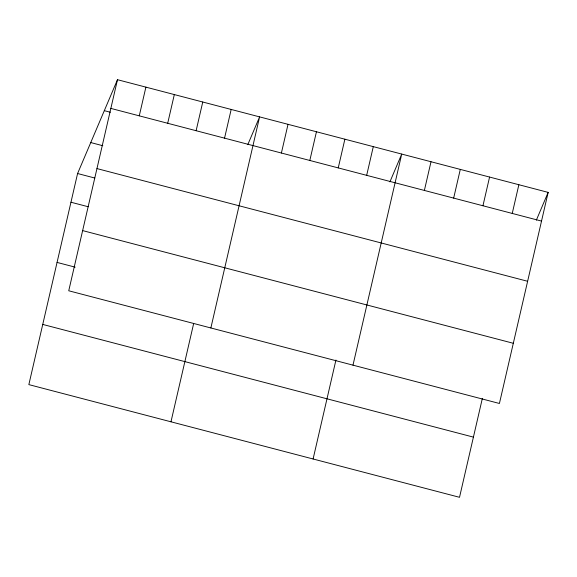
<?xml version="1.0" encoding="UTF-8"?>
<svg xmlns="http://www.w3.org/2000/svg" width="577" height="577" viewBox="0 0 577 577"><rect width="100%" height="100%" fill="white"/><g stroke="black" fill="none" stroke-linecap="round" stroke-linejoin="round"><path stroke-width="0.87" d="M117.477 79.698L68.742 290.779L499.415 403.474L548.15 192.386L117.477 79.698L77.585 173.526L28.85 384.614L459.523 497.302L482.365 398.361M139.273 115.84L145.902 87.134M167.698 123.276L174.326 94.57M196.122 130.712L202.751 102.014M224.547 138.148L231.175 109.45M170.972 421.801L193.62 323.719M210.865 327.967L259.6 116.886L247.785 144.676M281.396 153.028L288.024 124.322M309.82 160.464L316.448 131.758M338.245 167.9L344.873 139.201M366.669 175.343L373.297 146.637M313.095 458.989L335.937 360.048M352.987 365.154L401.722 154.073L389.908 181.863M424.376 190.439L431.005 161.74M453.666 198.106L460.295 169.4M482.949 205.765L489.577 177.06M512.239 213.432L518.867 184.727M536.336 220.176L548.15 192.386M110.849 108.404L541.522 221.092M104.314 110.661L110.337 112.241M90.748 142.562L102.807 145.721M96.958 168.585L527.63 281.28M77.585 173.526L94.808 178.033M70.957 202.231L88.18 206.739M82.641 230.598L513.314 343.286M57.058 262.42L75.147 267.151M42.748 324.425L473.421 437.121"/></g></svg>
